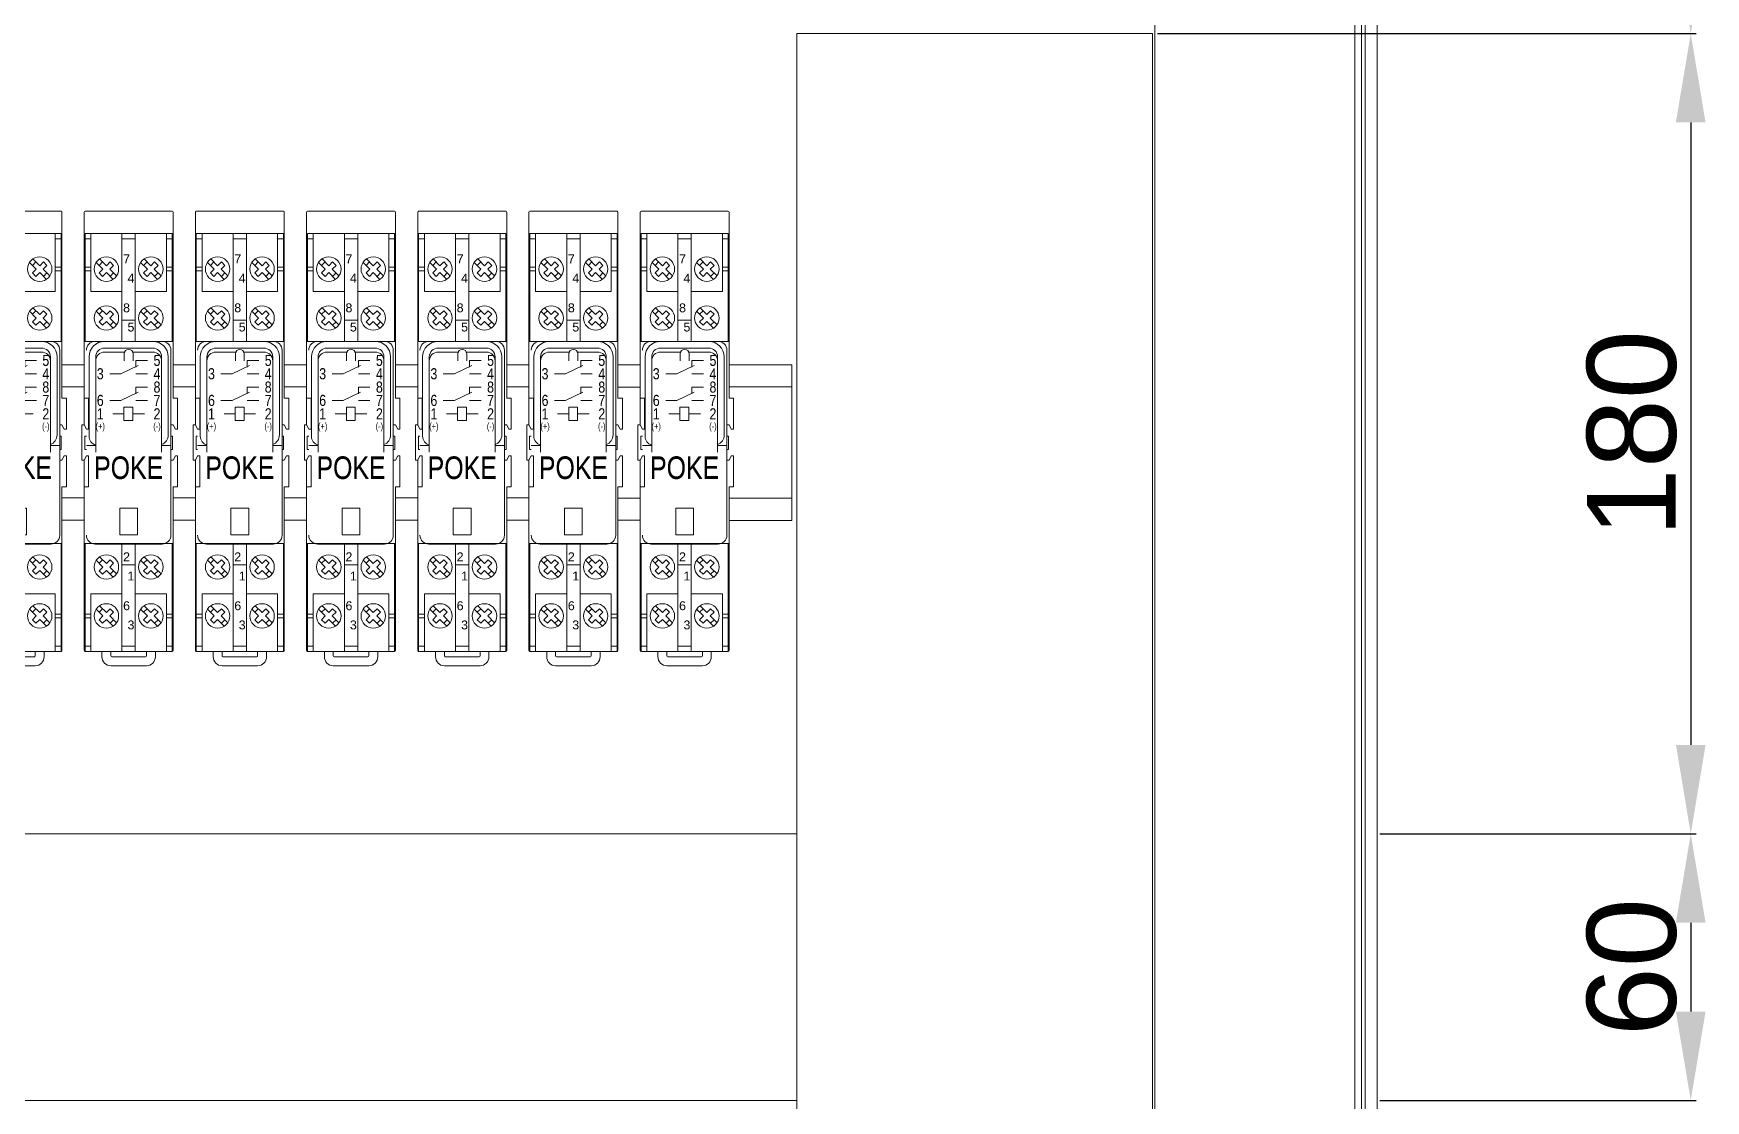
# Model space of a CAD drawing. Header units: millimetres. Extents: x 4134 to 7422, y 1400 to 3585.
# Drawn here: x 6321.8 to 6697.8, y 2880.8 to 3120.8 of the extents above; entities that cross this region are included whole.
import ezdxf

# ---------------------------------------------------------------- set-up
doc = ezdxf.new("R2010")
doc.units = ezdxf.units.MM
doc.layers.add('000-PI-Oprema', color=30, linetype='Continuous', lineweight=5)
doc.layers.add('000-SI-Oprema', color=30, linetype='Continuous', lineweight=0)
for name, color, linetype in [('000-PI-ORMAR', 2, 'Continuous'), ('000-PI_TEXT', 7, 'Continuous'), ('002-PI-Kabelska kanalica', 150, 'Continuous')]:
    doc.layers.add(name, color=color, linetype=linetype)
doc.styles.add('NUOVO', font='txt.shx', dxfattribs={"width": 0.8, "height": 0.8})
doc.styles.get("Standard").update_dxf_attribs({"font": 'arial.ttf'})
doc.dimstyles.new('ISO-25-lb', dxfattribs={"dimtxt": 8, "dimasz": 8, "dimexe": 1.25, "dimexo": 0.625, "dimtad": 1, "dimtxsty": 'Standard', "dimcen": 5, "dimadec": 0, "dimazin": 0, "dimtfac": 1, "dimtmove": 0, "dimatfit": 3, "dimfxl": 1, "dimarcsym": 0})

# ---------------------------------------------------------------- blocks, each defined once
blk = doc.blocks.new('*U530')
at = {"layer": '002-PI-Kabelska kanalica', "color": 0, "linetype": 'ByBlock', "lineweight": 0}
for p, q in [((-20, -100), (-20, 1285)), ((60, -100), (60, 1285)), ((-20, -100), (60, -100))]:
    blk.add_line(p, q, dxfattribs=at)
blk = doc.blocks.new('*U519')
at = {"layer": '002-PI-Kabelska kanalica', "color": 0, "linetype": 'ByBlock', "lineweight": 0}
for p, q in [((-20, 515), (40, 515)), ((-20, -100), (-20, 515)), ((40, -100), (40, 515))]:
    blk.add_line(p, q, dxfattribs=at)
blk = doc.blocks.new('*D673')
at = {"layer": '000-PI_TEXT', "color": 0, "linetype": 'ByBlock', "lineweight": -2, "ltscale": 0.25, "transparency": 16777216}
for p, q in [((6624.57, 3200.78), (6695.72, 3200.78)), ((6694.47, 3180.78), (6694.47, 3140.78)), ((6574.57, 3120.78), (6695.72, 3120.78))]:
    blk.add_line(p, q, dxfattribs=at)
at = {"layer": '000-PI_TEXT', "color": 0, "linetype": 'ByBlock', "ltscale": 0.25, "transparency": 16777216}
for points in [[(6691.13, 3180.78), (6697.8, 3180.78), (6694.47, 3200.78)], [(6691.13, 3140.78), (6697.8, 3140.78), (6694.47, 3120.78)]]:
    blk.add_solid(points, dxfattribs=at)
at = {"layer": 'Defpoints', "color": 0, "linetype": 'ByBlock', "ltscale": 0.25, "transparency": 16777216}
for p in [(6623.95, 3200.78), (6573.95, 3120.78), (6694.47, 3120.78)]:
    blk.add_point(p, dxfattribs=at)
at = {"layer": '000-PI_TEXT', "color": 0, "linetype": 'ByBlock', "lineweight": 0, "ltscale": 0.25, "transparency": 16777216, "insert": (6681.25, 3160.78), "char_height": 20, "attachment_point": 5, "rotation": 90}
blk.add_mtext('80', dxfattribs=at)
blk = doc.blocks.new('*D674')
at = {"layer": '000-PI_TEXT', "color": 0, "linetype": 'ByBlock', "lineweight": -2, "ltscale": 0.25, "transparency": 16777216}
for p, q in [((6624.57, 3120.78), (6695.72, 3120.78)), ((6694.47, 3100.78), (6694.47, 2960.77)), ((6624.57, 2940.77), (6695.72, 2940.77))]:
    blk.add_line(p, q, dxfattribs=at)
at = {"layer": '000-PI_TEXT', "color": 0, "linetype": 'ByBlock', "ltscale": 0.25, "transparency": 16777216}
for points in [[(6691.13, 3100.78), (6697.8, 3100.78), (6694.47, 3120.78)], [(6691.13, 2960.77), (6697.8, 2960.77), (6694.47, 2940.77)]]:
    blk.add_solid(points, dxfattribs=at)
at = {"layer": 'Defpoints', "color": 0, "linetype": 'ByBlock', "ltscale": 0.25, "transparency": 16777216}
for p in [(6623.95, 3120.78), (6623.95, 2940.77), (6694.47, 2940.77)]:
    blk.add_point(p, dxfattribs=at)
at = {"layer": '000-PI_TEXT', "color": 0, "linetype": 'ByBlock', "lineweight": 0, "ltscale": 0.25, "transparency": 16777216, "insert": (6681.25, 3030.77), "char_height": 20, "attachment_point": 5, "rotation": 90}
blk.add_mtext('180', dxfattribs=at)
blk = doc.blocks.new('*D675')
at = {"layer": '000-PI_TEXT', "color": 0, "linetype": 'ByBlock', "lineweight": -2, "ltscale": 0.25, "transparency": 16777216}
for p, q in [((6624.57, 2940.77), (6695.72, 2940.77)), ((6694.47, 2920.77), (6694.47, 2900.77)), ((6624.57, 2880.77), (6695.72, 2880.77))]:
    blk.add_line(p, q, dxfattribs=at)
at = {"layer": '000-PI_TEXT', "color": 0, "linetype": 'ByBlock', "ltscale": 0.25, "transparency": 16777216}
for points in [[(6691.13, 2920.77), (6697.8, 2920.77), (6694.47, 2940.77)], [(6691.13, 2900.77), (6697.8, 2900.77), (6694.47, 2880.77)]]:
    blk.add_solid(points, dxfattribs=at)
at = {"layer": 'Defpoints', "color": 0, "linetype": 'ByBlock', "ltscale": 0.25, "transparency": 16777216}
for p in [(6623.95, 2940.77), (6623.95, 2880.77), (6694.47, 2880.77)]:
    blk.add_point(p, dxfattribs=at)
at = {"layer": '000-PI_TEXT', "color": 0, "linetype": 'ByBlock', "lineweight": 0, "ltscale": 0.25, "transparency": 16777216, "insert": (6681.25, 2910.77), "char_height": 20, "attachment_point": 5, "rotation": 90}
blk.add_mtext('60', dxfattribs=at)
blk = doc.blocks.new('AMRA POKS')
at = {"layer": '000-PI-Oprema', "color": 0, "linetype": 'ByBlock', "lineweight": 0}
for p, q in [((46895.72, 23999.18), (46899.62, 24001.08)), ((46901.72, 24002.18), (46899.12, 24002.18)), ((46899.12, 24000.68), (46899.12, 24002.18)), ((46893.22, 23999.18), (46895.72, 23999.18)), ((46901.72, 23999.18), (46899.12, 23999.18)), ((46895.72, 23993.18), (46899.62, 23995.08)), ((46901.72, 23996.18), (46899.12, 23996.18)), ((46899.12, 23994.68), (46899.12, 23996.18)), ((46893.22, 23993.18), (46895.72, 23993.18)), ((46893.92, 23990.18), (46896.42, 23990.18)), ((46896.42, 23991.68), (46896.42, 23988.68)), ((46896.42, 23991.68), (46898.42, 23991.68)), ((46898.42, 23991.68), (46898.42, 23988.68)), ((46901.02, 23990.18), (46898.42, 23990.18)), ((46901.72, 23993.18), (46899.12, 23993.18)), ((46898.42, 23988.68), (46896.42, 23988.68))]:
    blk.add_line(p, q, dxfattribs=at)
at = {"layer": '000-SI-Oprema', "color": 0, "linetype": 'ByBlock', "lineweight": 0}
for p, q in [((46887.47, 24035.53), (46887.47, 23987.73)), ((46887.67, 24035.73), (46907.27, 24035.73)), ((46907.47, 24035.53), (46907.47, 23993.73)), ((46887.67, 24030.73), (46887.67, 24006.48)), ((46887.67, 24030.73), (46907.27, 24030.73)), ((46888.97, 24029.51), (46887.67, 24029.51)), ((46888.97, 24030.73), (46888.97, 24017.73)), ((46895.97, 24030.73), (46895.97, 24006.48)), ((46898.97, 24029.51), (46895.97, 24029.51)), ((46898.97, 24030.73), (46898.97, 24006.48)), ((46905.97, 24030.73), (46905.97, 24017.73)), ((46907.27, 24029.51), (46905.97, 24029.51)), ((46907.27, 24030.73), (46907.27, 24006.48)), ((46890.17, 24024.24), (46891.69, 24022.73)), ((46890.84, 24023.57), (46891.62, 24024.35)), ((46890.95, 24025.02), (46892.47, 24023.5)), ((46892.47, 24023.5), (46893.31, 24024.35)), ((46893.24, 24022.73), (46894.09, 24023.57)), ((46893.31, 24024.35), (46894.09, 24023.57)), ((46900.17, 24024.24), (46901.69, 24022.73)), ((46900.84, 24023.57), (46901.62, 24024.35)), ((46900.95, 24025.02), (46902.47, 24023.5)), ((46902.47, 24023.5), (46903.31, 24024.35)), ((46903.24, 24022.73), (46904.09, 24023.57)), ((46903.31, 24024.35), (46904.09, 24023.57)), ((46887.47, 24022.35), (46888.97, 24022.35)), ((46887.67, 24023.13), (46888.97, 24023.13)), ((46890.84, 24021.88), (46891.69, 24022.73)), ((46890.84, 24021.88), (46891.62, 24021.1)), ((46891.62, 24021.1), (46892.47, 24021.95)), ((46892.47, 24021.95), (46893.98, 24020.43)), ((46893.24, 24022.73), (46894.76, 24021.21)), ((46893.31, 24021.1), (46894.09, 24021.88)), ((46900.84, 24021.88), (46901.69, 24022.73)), ((46900.84, 24021.88), (46901.62, 24021.1)), ((46901.62, 24021.1), (46902.47, 24021.95)), ((46902.47, 24021.95), (46903.98, 24020.43)), ((46903.24, 24022.73), (46904.76, 24021.21)), ((46903.31, 24021.1), (46904.09, 24021.88)), ((46907.27, 24023.13), (46905.97, 24023.13)), ((46907.47, 24022.35), (46905.97, 24022.35)), ((46888.97, 24017.73), (46895.97, 24017.73)), ((46905.97, 24017.73), (46898.97, 24017.73)), ((46890.17, 24013.24), (46891.69, 24011.73)), ((46890.84, 24012.57), (46891.62, 24013.35)), ((46890.95, 24014.02), (46892.47, 24012.5)), ((46892.47, 24012.5), (46893.31, 24013.35)), ((46893.24, 24011.73), (46894.09, 24012.57)), ((46893.31, 24013.35), (46894.09, 24012.57)), ((46900.17, 24013.24), (46901.69, 24011.73)), ((46900.84, 24012.57), (46901.62, 24013.35)), ((46900.95, 24014.02), (46902.47, 24012.5)), ((46902.47, 24012.5), (46903.31, 24013.35)), ((46903.24, 24011.73), (46904.09, 24012.57)), ((46903.31, 24013.35), (46904.09, 24012.57)), ((46890.84, 24010.88), (46891.69, 24011.73)), ((46890.84, 24010.88), (46891.62, 24010.1)), ((46891.62, 24010.1), (46892.47, 24010.95)), ((46892.47, 24010.95), (46893.98, 24009.43)), ((46893.24, 24011.73), (46894.76, 24010.21)), ((46893.31, 24010.1), (46894.09, 24010.88)), ((46898.97, 24011.21), (46895.97, 24011.21)), ((46900.84, 24010.88), (46901.69, 24011.73)), ((46900.84, 24010.88), (46901.62, 24010.1)), ((46901.62, 24010.1), (46902.47, 24010.95)), ((46902.47, 24010.95), (46903.98, 24009.43)), ((46903.24, 24011.73), (46904.76, 24010.21)), ((46903.31, 24010.1), (46904.09, 24010.88)), ((46887.47, 24006.48), (46907.47, 24006.48)), ((46904.97, 24006.48), (46889.97, 24006.48)), ((46904.97, 24006.48), (46889.97, 24006.48)), ((46892.07, 24006.48), (46902.87, 24006.48)), ((46892.07, 24006.48), (46902.87, 24006.48)), ((46892.07, 24004.98), (46902.87, 24004.98)), ((46888.57, 24002.98), (46888.57, 23985.13)), ((46890.07, 24002.98), (46890.07, 23985.13)), ((46890.07, 24002.08), (46890.07, 23981.53)), ((46896.55, 24004.08), (46892.07, 24004.08)), ((46896.47, 24003.68), (46896.47, 24002.08)), ((46902.87, 24004.08), (46898.38, 24004.08)), ((46898.47, 24003.68), (46898.47, 24002.08)), ((46904.87, 24002.98), (46904.87, 23985.43)), ((46904.87, 24002.08), (46904.87, 23981.53)), ((46906.37, 24002.98), (46906.37, 23985.43)), ((46906.97, 23962.88), (46906.97, 24004.48)), ((46906.97, 23962.88), (46906.97, 24004.48)), ((46887.47, 23993.73), (46888.47, 23993.73)), ((46888.47, 23993.73), (46888.47, 23986.73)), ((46907.47, 23993.73), (46908.47, 23993.73)), ((46908.47, 23993.73), (46908.47, 23986.73)), ((46886.97, 23979.73), (46886.97, 23987.73)), ((46886.97, 23987.73), (46887.47, 23987.73)), ((46887.47, 23987.73), (46887.97, 23986.73)), ((46887.97, 23986.73), (46888.47, 23986.73)), ((46906.97, 23987.73), (46906.97, 23979.73)), ((46907.47, 23987.73), (46906.97, 23987.73)), ((46907.97, 23986.73), (46907.47, 23987.73)), ((46908.47, 23986.73), (46907.97, 23986.73)), ((46887.62, 23985.18), (46887.62, 23982.18)), ((46887.97, 23985.18), (46887.62, 23985.18)), ((46887.62, 23985.18), (46887.62, 23982.18)), ((46887.97, 23985.18), (46887.62, 23985.18)), ((46887.97, 23982.18), (46887.62, 23982.18)), ((46887.97, 23982.18), (46887.62, 23982.18)), ((46890.07, 23983.03), (46887.97, 23983.03)), ((46904.87, 23983.03), (46906.97, 23983.03)), ((46907.32, 23985.18), (46906.97, 23985.18)), ((46907.32, 23985.18), (46906.97, 23985.18)), ((46907.32, 23982.18), (46906.97, 23982.18)), ((46907.32, 23982.18), (46906.97, 23982.18)), ((46907.32, 23985.18), (46907.32, 23982.18)), ((46907.32, 23985.18), (46907.32, 23982.18)), ((46887.47, 23979.73), (46886.97, 23979.73)), ((46887.97, 23980.73), (46887.47, 23979.73)), ((46887.47, 23979.73), (46887.47, 23936.93)), ((46888.47, 23980.73), (46887.97, 23980.73)), ((46888.47, 23980.73), (46888.47, 23973.73)), ((46907.47, 23979.73), (46906.97, 23979.73)), ((46907.47, 23979.73), (46907.97, 23980.73)), ((46908.47, 23980.73), (46907.97, 23980.73)), ((46908.47, 23980.73), (46908.47, 23973.73)), ((46887.47, 23973.73), (46888.47, 23973.73)), ((46907.47, 23973.73), (46907.47, 23936.93)), ((46907.47, 23973.73), (46908.47, 23973.73)), ((46899.47, 23968.98), (46895.47, 23968.98)), ((46895.47, 23968.98), (46895.47, 23962.98)), ((46899.47, 23968.98), (46899.47, 23962.98)), ((46887.47, 23960.98), (46907.47, 23960.98)), ((46887.67, 23960.98), (46887.67, 23936.73)), ((46889.97, 23960.88), (46904.97, 23960.88)), ((46889.97, 23960.88), (46904.97, 23960.88)), ((46899.47, 23962.98), (46895.47, 23962.98)), ((46895.97, 23960.98), (46895.97, 23936.73)), ((46898.97, 23960.98), (46898.97, 23936.73)), ((46907.27, 23960.98), (46907.27, 23936.73)), ((46890.17, 23957.24), (46891.69, 23955.73)), ((46890.84, 23956.57), (46891.62, 23957.35)), ((46890.95, 23958.02), (46892.47, 23956.5)), ((46892.47, 23956.5), (46893.31, 23957.35)), ((46893.24, 23955.73), (46894.09, 23956.57)), ((46893.31, 23957.35), (46894.09, 23956.57)), ((46898.97, 23956.24), (46895.97, 23956.24)), ((46900.17, 23957.24), (46901.69, 23955.73)), ((46900.84, 23956.57), (46901.62, 23957.35)), ((46900.95, 23958.02), (46902.47, 23956.5)), ((46902.47, 23956.5), (46903.31, 23957.35)), ((46903.24, 23955.73), (46904.09, 23956.57)), ((46903.31, 23957.35), (46904.09, 23956.57)), ((46890.84, 23954.88), (46891.69, 23955.73)), ((46890.84, 23954.88), (46891.62, 23954.1)), ((46891.62, 23954.1), (46892.47, 23954.95)), ((46892.47, 23954.95), (46893.98, 23953.43)), ((46893.24, 23955.73), (46894.76, 23954.21)), ((46893.31, 23954.1), (46894.09, 23954.88)), ((46900.84, 23954.88), (46901.69, 23955.73)), ((46900.84, 23954.88), (46901.62, 23954.1)), ((46901.62, 23954.1), (46902.47, 23954.95)), ((46902.47, 23954.95), (46903.98, 23953.43)), ((46903.24, 23955.73), (46904.76, 23954.21)), ((46903.31, 23954.1), (46904.09, 23954.88)), ((46888.97, 23949.73), (46888.97, 23936.73)), ((46888.97, 23949.73), (46895.97, 23949.73)), ((46905.97, 23949.73), (46898.97, 23949.73)), ((46905.97, 23949.73), (46905.97, 23936.73)), ((46887.47, 23945.1), (46888.97, 23945.1)), ((46890.17, 23946.24), (46891.69, 23944.73)), ((46890.84, 23945.57), (46891.62, 23946.35)), ((46890.84, 23943.88), (46891.69, 23944.73)), ((46890.95, 23947.02), (46892.47, 23945.5)), ((46892.47, 23945.5), (46893.31, 23946.35)), ((46893.24, 23944.73), (46894.09, 23945.57)), ((46893.24, 23944.73), (46894.76, 23943.21)), ((46893.31, 23946.35), (46894.09, 23945.57)), ((46900.17, 23946.24), (46901.69, 23944.73)), ((46900.84, 23945.57), (46901.62, 23946.35)), ((46900.84, 23943.88), (46901.69, 23944.73)), ((46900.95, 23947.02), (46902.47, 23945.5)), ((46902.47, 23945.5), (46903.31, 23946.35)), ((46903.24, 23944.73), (46904.09, 23945.57)), ((46903.24, 23944.73), (46904.76, 23943.21)), ((46903.31, 23946.35), (46904.09, 23945.57)), ((46905.97, 23945.1), (46907.47, 23945.1)), ((46887.67, 23944.32), (46888.97, 23944.32)), ((46890.84, 23943.88), (46891.62, 23943.1)), ((46891.62, 23943.1), (46892.47, 23943.95)), ((46892.47, 23943.95), (46893.98, 23942.43)), ((46893.31, 23943.1), (46894.09, 23943.88)), ((46900.84, 23943.88), (46901.62, 23943.1)), ((46901.62, 23943.1), (46902.47, 23943.95)), ((46902.47, 23943.95), (46903.98, 23942.43)), ((46903.31, 23943.1), (46904.09, 23943.88)), ((46907.27, 23944.32), (46905.97, 23944.32)), ((46888.97, 23937.94), (46887.67, 23937.94)), ((46898.97, 23937.94), (46895.97, 23937.94)), ((46907.27, 23937.94), (46905.97, 23937.94)), ((46891.47, 23935.53), (46891.47, 23936.73)), ((46893.47, 23935.73), (46893.47, 23936.73)), ((46901.47, 23933.53), (46893.47, 23933.53)), ((46901.27, 23935.53), (46893.67, 23935.53)), ((46901.47, 23936.73), (46901.47, 23935.73)), ((46903.47, 23936.73), (46903.47, 23935.53))]:
    blk.add_line(p, q, dxfattribs=at)
for points in [[(46887.47, 24029.43), (46887.47, 24029.44), (46887.47, 24029.45), (46887.48, 24029.46), (46887.49, 24029.47), (46887.51, 24029.48), (46887.52, 24029.49), (46887.54, 24029.49), (46887.57, 24029.5), (46887.59, 24029.5), (46887.61, 24029.51), (46887.64, 24029.51), (46887.67, 24029.51)], [(46907.47, 24029.43), (46907.46, 24029.44), (46907.46, 24029.45), (46907.45, 24029.46), (46907.44, 24029.47), (46907.42, 24029.48), (46907.41, 24029.49), (46907.39, 24029.49), (46907.37, 24029.5), (46907.34, 24029.5), (46907.32, 24029.51), (46907.29, 24029.51), (46907.27, 24029.51)], [(46887.67, 24023.13), (46887.64, 24023.13), (46887.61, 24023.13), (46887.59, 24023.13), (46887.57, 24023.12), (46887.54, 24023.12), (46887.52, 24023.11), (46887.51, 24023.1), (46887.49, 24023.09), (46887.48, 24023.08), (46887.47, 24023.08), (46887.47, 24023.07), (46887.47, 24023.05)], [(46907.27, 24023.13), (46907.29, 24023.13), (46907.32, 24023.13), (46907.34, 24023.13), (46907.37, 24023.12), (46907.39, 24023.12), (46907.41, 24023.11), (46907.42, 24023.1), (46907.44, 24023.09), (46907.45, 24023.08), (46907.46, 24023.08), (46907.46, 24023.07), (46907.47, 24023.05)], [(46887.67, 23944.32), (46887.64, 23944.32), (46887.61, 23944.32), (46887.59, 23944.32), (46887.57, 23944.33), (46887.54, 23944.33), (46887.52, 23944.34), (46887.51, 23944.35), (46887.49, 23944.36), (46887.48, 23944.37), (46887.47, 23944.38), (46887.47, 23944.39), (46887.47, 23944.4)], [(46907.47, 23944.4), (46907.46, 23944.39), (46907.46, 23944.38), (46907.45, 23944.37), (46907.44, 23944.36), (46907.42, 23944.35), (46907.41, 23944.34), (46907.39, 23944.33), (46907.37, 23944.33), (46907.34, 23944.32), (46907.32, 23944.32), (46907.29, 23944.32), (46907.27, 23944.32)], [(46887.47, 23938.02), (46887.47, 23938.01), (46887.47, 23938), (46887.48, 23937.99), (46887.49, 23937.98), (46887.51, 23937.97), (46887.52, 23937.96), (46887.54, 23937.96), (46887.57, 23937.95), (46887.59, 23937.95), (46887.61, 23937.94), (46887.64, 23937.94), (46887.67, 23937.94)], [(46907.27, 23937.94), (46907.29, 23937.94), (46907.32, 23937.94), (46907.34, 23937.95), (46907.37, 23937.95), (46907.39, 23937.96), (46907.41, 23937.96), (46907.42, 23937.97), (46907.44, 23937.98), (46907.45, 23937.99), (46907.46, 23938), (46907.46, 23938.01), (46907.47, 23938.02)]]:
    blk.add_lwpolyline(points, dxfattribs=at)
at = {"layer": '000-SI-Oprema', "color": 0, "linetype": 'ByBlock', "lineweight": 0, "ltscale": 0.25}
blk.add_lwpolyline([(46887.63, 23936.73), (46907.27, 23936.73)], dxfattribs=at)
at = {"layer": '000-SI-Oprema', "color": 0, "linetype": 'ByBlock', "lineweight": 0}
for centre in [(46892.47, 24022.73), (46902.47, 24022.73), (46892.47, 24011.73), (46902.47, 24011.73), (46892.47, 23955.73), (46902.47, 23955.73), (46892.47, 23944.73), (46902.47, 23944.73)]:
    blk.add_circle(centre, 2.75, dxfattribs=at)
for centre, radius, start, end in [((46887.67, 24035.53), 0.2, 90, 180), ((46907.27, 24035.53), 0.2, 0, 90), ((46887.67, 24030.53), 0.2, 90, 180), ((46907.27, 24030.53), 0.2, 0, 90), ((46889.97, 24004.48), 2, 90, 180), ((46889.97, 24004.48), 2, 90, 180), ((46892.07, 24002.98), 3.5, 90, 180), ((46892.07, 24002.98), 2, 90, 180), ((46897.47, 24003.68), 1, 0, 180), ((46902.87, 24002.98), 3.5, 0, 90), ((46902.87, 24002.98), 2, 0, 90), ((46904.97, 24004.48), 2, 0, 90), ((46904.97, 24004.48), 2, 0, 90), ((46892.07, 24002.08), 2, 90, 180), ((46902.87, 24002.08), 2, 0, 90), ((46890.57, 23985.13), 2, 180, 255.5225), ((46904.07, 23985.43), 2.3, 290.3544, 0), ((46889.97, 23962.88), 2, 180, 270), ((46889.97, 23962.88), 2, 180, 270), ((46904.97, 23962.88), 2, 270, 0), ((46904.97, 23962.88), 2, 270, 0), ((46887.67, 23936.93), 0.2, 180, 270), ((46893.47, 23935.53), 2, 180, 270), ((46893.67, 23935.73), 0.2, 180, 270), ((46901.27, 23935.73), 0.2, 270, 0), ((46901.47, 23935.53), 2, 270, 0), ((46907.27, 23936.93), 0.2, 270, 0)]:
    blk.add_arc(centre, radius, start, end, dxfattribs=at)
at = {"layer": '000-PI-Oprema', "color": 0, "linetype": 'ByBlock', "lineweight": 0, "attachment_point": 5, "style": 'NUOVO'}
for s, width, heights, insert, char_height in [('{\\fArial|b0|i0|c238|p34;5}', 4.25, [2.89], (46903.84, 24002.18), 2.5), ('{\\fArial|b0|i0|c238|p34;3}', 4.25, [2.89], (46891.09, 23999.18), 2.5), ('{\\fArial|b0|i0|c238|p34;4}', 4.25, [2.89], (46903.84, 23999.18), 2.5), ('{\\fArial|b0|i0|c238|p34;8}', 4.25, [2.89], (46903.84, 23996.18), 2.5), ('{\\fArial|b0|i0|c238|p34;6}', 4.25, [2.89], (46891.09, 23993.18), 2.5), ('{\\fArial|b0|i0|c238|p34;7}', 4.25, [2.89], (46903.84, 23993.18), 2.5), ('{\\fArial|b0|i0|c238|p34;1}', 4.25, [2.89], (46891.09, 23990.18), 2.5), ('{\\fArial|b0|i0|c238|p34;2}', 4.25, [2.89], (46903.84, 23990.18), 2.5), ('{\\fArial|b0|i0|c238|p34;(+)}', 4.25, [2.89], (46891.09, 23987.18), 1.5), ('{\\fArial|b0|i0|c238|p34;(-)}', 4.25, [2.89], (46903.84, 23987.18), 1.5), ('{\\fArial|b0|i0|c238|p34;POK\\fArial|b0|i0|c0|p34;E}', 17, [0], (46897.47, 23978.08), 5)]:
    blk.add_mtext_dynamic_manual_height_columns(s, width=width, gutter_width=4, heights=heights, dxfattribs=dict(at, insert=insert, char_height=char_height))
at = {"layer": '000-SI-Oprema', "color": 0, "linetype": 'ByBlock', "lineweight": 0, "char_height": 1.9995, "width": 2.5471}
for s, insert, attachment_point in [('{\\fArial|b0|i0|c0|p34;7}', (46896.22, 24026.02), 1), ('{\\fArial|b0|i0|c0|p34;4}', (46898.77, 24021.7), 3), ('{\\fArial|b0|i0|c0|p34;8}', (46896.22, 24015.02), 1), ('{\\fArial|b0|i0|c0|p34;5}', (46898.77, 24010.7), 3), ('{\\fArial|b0|i0|c0|p34;2}', (46896.22, 23959.02), 1), ('{\\fArial|b0|i0|c0|p34;1}', (46898.77, 23954.7), 3), ('{\\fArial|b0|i0|c0|p34;6}', (46896.22, 23948.02), 1), ('{\\fArial|b0|i0|c0|p34;3}', (46898.77, 23943.7), 3)]:
    blk.add_mtext(s, dxfattribs=dict(at, insert=insert, attachment_point=attachment_point))
at = {"layer": '000-SI-Oprema', "color": 0, "linetype": 'ByBlock', "lineweight": 0, "insert": (46897.47, 23977.98), "char_height": 5, "attachment_point": 5, "style": 'NUOVO'}
blk.add_mtext_dynamic_manual_height_columns('{\\fArial|b0|i0|c238|p34;POK\\fArial|b0|i0|c0|p34;E}', width=17, gutter_width=4, heights=[0], dxfattribs=at)

msp = doc.modelspace()

# ---------------------------------------------------------------- linework, layer by layer
at = {"layer": '000-PI-ORMAR', "color": 0, "linetype": 'ByBlock', "lineweight": 0}
for p, q in [((6618.948, 3457.778), (6618.948, 1473.278)), ((6620.448, 3457.778), (6620.448, 1473.278)), ((6620.46, 1473.278), (6620.46, 3457.778)), ((6621.229, 3437.278), (6621.229, 1486.278)), ((6623.948, 3437.278), (6623.948, 1486.278)), ((6573.948, 3405.778), (6573.948, 1515.778))]:
    msp.add_line(p, q, dxfattribs=at)
at = {"layer": '002-PI-Kabelska kanalica', "color": 0, "linetype": 'ByBlock', "lineweight": 0, "ltscale": 0.25}
for points in [[(6328.248, 3046.268), (6333.248, 3046.268)], [(6353.248, 3046.268), (6358.248, 3046.268)], [(6378.248, 3046.268), (6383.248, 3046.268)], [(6403.248, 3046.268), (6408.248, 3046.268)], [(6428.248, 3046.268), (6433.248, 3046.268)], [(6453.248, 3046.268), (6458.248, 3046.268)], [(6478.248, 3046.268), (6492.376, 3046.268)], [(6478.248, 3046.268), (6492.376, 3046.268)], [(6478.248, 3041.268), (6492.376, 3041.268), (6492.376, 3046.268), (6492.376, 3011.268), (6478.248, 3011.268)], [(6485.717, 3041.268), (6492.376, 3041.268), (6492.376, 3046.268), (6492.376, 3011.268)], [(6328.248, 3041.268), (6333.248, 3041.268)], [(6353.248, 3041.268), (6358.248, 3041.268)], [(6378.248, 3041.268), (6383.248, 3041.268)], [(6403.248, 3041.268), (6408.248, 3041.268)], [(6428.248, 3041.268), (6433.248, 3041.268)], [(6453.248, 3041.217), (6458.248, 3041.217)], [(6328.248, 3016.321), (6333.248, 3016.321)], [(6353.248, 3016.321), (6358.248, 3016.321)], [(6378.248, 3016.321), (6383.248, 3016.321)], [(6403.248, 3016.321), (6408.248, 3016.321)], [(6428.248, 3016.321), (6433.248, 3016.321)], [(6453.248, 3016.271), (6458.248, 3016.271)], [(6478.248, 3016.268), (6492.376, 3016.268)], [(6328.248, 3011.321), (6333.248, 3011.321)], [(6353.248, 3011.321), (6358.248, 3011.321)], [(6378.248, 3011.321), (6383.248, 3011.321)], [(6403.248, 3011.321), (6408.248, 3011.321)], [(6428.248, 3011.321), (6433.248, 3011.321)], [(6453.248, 3011.271), (6458.248, 3011.271)]]:
    msp.add_lwpolyline(points, dxfattribs=at)

# ---------------------------------------------------------------- block references
at = {"color": 0, "linetype": 'ByBlock', "lineweight": 0}
for p in [(-40579.218, -20954.958), (-40554.218, -20954.958), (-40529.218, -20954.958), (-40504.218, -20954.958), (-40479.218, -20954.958), (-40454.218, -20954.958), (-40429.218, -20954.958)]:
    msp.add_blockref('AMRA POKS', p, dxfattribs=at)
at = {"layer": '002-PI-Kabelska kanalica', "color": 0, "linetype": 'ByBlock', "lineweight": 0}
for name, p, rotation in [('*U530', (6553.448, 3020.778), 180), ('*U519', (5978.448, 2920.768), 270)]:
    msp.add_blockref(name, p, dxfattribs=dict(at, rotation=rotation))

# ---------------------------------------------------------------- dimensions: what is measured, and where the dimension line sits
at = {"layer": '000-PI_TEXT', "color": 0, "linetype": 'ByBlock', "lineweight": 0, "ltscale": 0.25}
for base, p1, p2, text, picture, middle in [((6694.466, 3120.778), (6623.948, 3200.778), (6573.948, 3120.778), '80', '*D673', (6681.254, 3160.778)), ((6694.466, 2940.768), (6623.948, 3120.778), (6623.948, 2940.768), '180', '*D674', (6681.254, 3030.773))]:
    dim = msp.add_linear_dim(base=base, p1=p1, p2=p2, angle=90, text=text, dimstyle='ISO-25-lb', override={"dimtxt": 20, "dimasz": 20, "dimgap": 3}, dxfattribs=at)
    dim.commit()
    dim.dimension.update_dxf_attribs({"geometry": picture, "text_midpoint": middle})
dim = msp.add_linear_dim(base=(6694.466, 2880.768), p1=(6623.948, 2940.768), p2=(6623.948, 2880.768), angle=90, text='60', dimstyle='ISO-25-lb', override={"dimtxt": 20, "dimasz": 20, "dimgap": 3}, dxfattribs=at)
dim.commit()
dim.dimension.update_dxf_attribs({"geometry": '*D675', "text_midpoint": (6694.466, 2910.768), "dimtype": 160})

doc.saveas('drawing.dxf')
